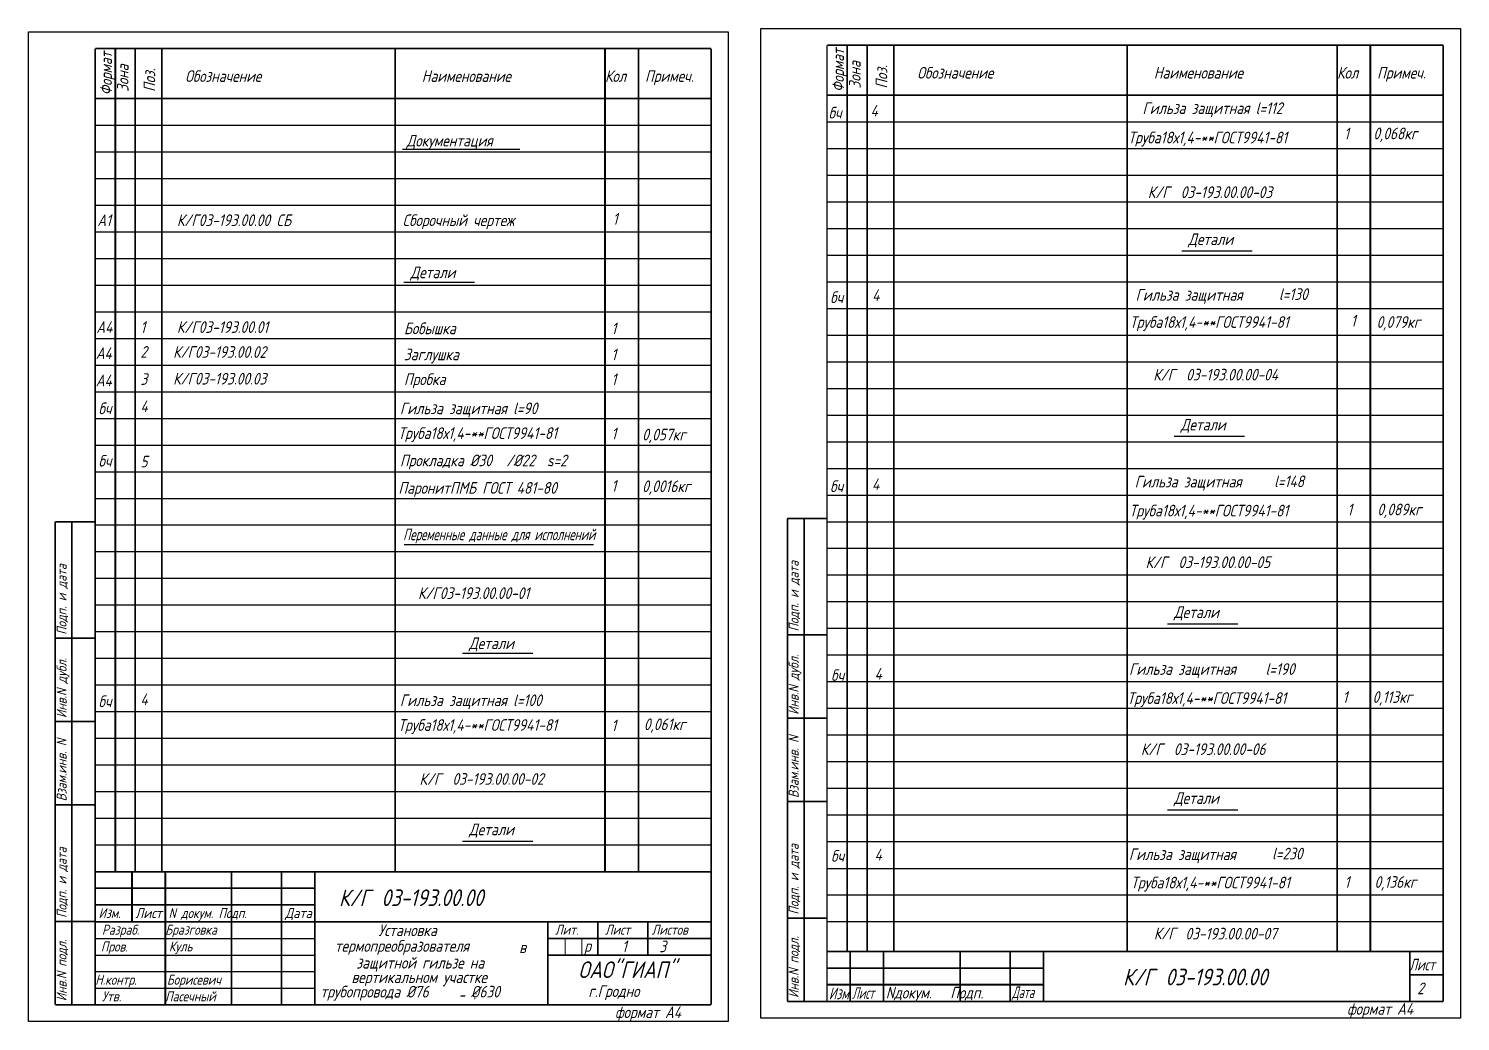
# Model space of a CAD drawing. Extents: x 647 to 2576, y 458 to 879.
# Drawn here: x 1260.5 to 1690.2, y 459 to 757 of the extents above; entities that cross this region are included whole.
import ezdxf
from ezdxf.enums import TextEntityAlignment as Align

# ---------------------------------------------------------------- set-up
doc = ezdxf.new("R2010")
doc.units = 0
doc.header["$LTSCALE"] = 0.5
doc.header["$MEASUREMENT"] = 0
doc.layers.get('0').update_dxf_attribs({"linetype": 'CONTINUOUS'})
doc.styles.add('ROMANC', font='romanc', dxfattribs={"width": 0.8, "oblique": 15, "height": 3.5})

msp = doc.modelspace()

# ---------------------------------------------------------------- linework, layer by layer
for p, q in [((1480.177, 756.981), (1690.177, 756.981)), ((1480.177, 459.981), (1480.177, 756.981)), ((1690.177, 756.981), (1690.177, 459.981)), ((1260.457, 458.981), (1260.457, 755.981)), ((1260.457, 755.981), (1470.457, 755.981)), ((1470.457, 755.981), (1470.457, 458.981)), ((1280.457, 727.981), (1465.309, 727.981)), ((1500.177, 728.981), (1685.029, 728.981)), ((1280.457, 719.981), (1465.309, 719.981)), ((1372.707, 720.811), (1407.867, 720.811)), ((1500.177, 720.981), (1685.029, 720.981)), ((1280.457, 711.981), (1465.309, 711.981)), ((1500.177, 712.981), (1685.029, 712.981)), ((1500.177, 704.981), (1685.029, 704.981)), ((1280.457, 703.981), (1465.309, 703.981)), ((1500.177, 696.981), (1685.029, 696.981)), ((1280.457, 695.981), (1465.309, 695.981)), ((1280.457, 687.981), (1465.309, 687.981)), ((1500.177, 688.981), (1685.029, 688.981)), ((1606.547, 690.261), (1627.687, 690.261)), ((1280.457, 679.981), (1465.309, 679.981)), ((1373.107, 680.901), (1394.247, 680.901)), ((1500.177, 680.981), (1685.029, 680.981)), ((1280.457, 671.981), (1465.309, 671.981)), ((1500.177, 672.981), (1685.029, 672.981)), ((1280.457, 663.981), (1465.309, 663.981)), ((1500.177, 664.981), (1685.029, 664.981)), ((1280.457, 655.981), (1465.309, 655.981)), ((1500.177, 656.981), (1685.029, 656.981)), ((1500.177, 648.981), (1685.029, 648.981)), ((1280.457, 647.981), (1465.309, 647.981)), ((1500.177, 640.981), (1685.029, 640.981)), ((1280.457, 639.981), (1465.309, 639.981)), ((1280.457, 631.981), (1370.457, 631.981)), ((1370.457, 631.981), (1465.309, 631.981)), ((1500.177, 632.981), (1685.029, 632.981)), ((1604.297, 634.601), (1625.437, 634.601)), ((1280.457, 623.981), (1465.309, 623.981)), ((1500.177, 624.981), (1685.029, 624.981)), ((1280.457, 615.981), (1465.309, 615.981)), ((1500.177, 616.981), (1685.029, 616.981)), ((1280.457, 607.981), (1465.309, 607.981)), ((1500.177, 608.981), (1685.029, 608.981)), ((1373.13, 602.13), (1430.01, 602.13)), ((1280.457, 599.981), (1465.309, 599.981)), ((1500.029, 600.981), (1685.029, 600.981)), ((1280.457, 591.981), (1465.309, 591.981)), ((1500.177, 592.981), (1685.029, 592.981)), ((1500.029, 584.981), (1685.029, 584.981)), ((1280.457, 583.981), (1465.309, 583.981)), ((1280.457, 575.981), (1465.309, 575.981)), ((1500.029, 576.981), (1685.029, 576.981)), ((1602.267, 578.311), (1623.407, 578.311)), ((1280.457, 567.981), (1465.309, 567.981)), ((1390.677, 569.551), (1411.817, 569.551)), ((1500.177, 568.981), (1685.029, 568.981)), ((1280.457, 559.981), (1465.309, 559.981)), ((1500.177, 560.981), (1685.029, 560.981)), ((1280.457, 551.981), (1465.309, 551.981)), ((1500.177, 552.981), (1590.137, 552.981)), ((1590.177, 552.981), (1685.029, 552.981)), ((1280.457, 543.981), (1465.309, 543.981)), ((1500.177, 544.981), (1685.029, 544.981)), ((1280.457, 535.981), (1465.309, 535.981)), ((1500.177, 536.981), (1685.029, 536.981)), ((1500.177, 528.981), (1589.95, 528.981)), ((1590.177, 528.981), (1685.029, 528.981)), ((1280.457, 527.981), (1465.309, 527.981)), ((1280.457, 519.981), (1465.309, 519.981)), ((1500.177, 520.981), (1685.029, 520.981)), ((1602.267, 522.511), (1623.407, 522.511)), ((1280.457, 511.981), (1465.309, 511.981)), ((1390.677, 513.101), (1411.817, 513.101)), ((1500.177, 512.981), (1685.029, 512.981)), ((1500.177, 504.90223), (1685.029, 504.90223)), ((1500.177, 496.981), (1685.029, 496.981)), ((1500.177, 488.981), (1685.029, 488.981)), ((1280.457, 483.90223), (1346.32437, 483.90223)), ((1280.457, 478.90223), (1346.32437, 478.90223)), ((1281.32437, 478.90223), (1346.32437, 478.90223)), ((1280.457, 473.90223), (1346.32437, 473.90223)), ((1280.457, 468.90223), (1346.32437, 468.90223)), ((1690.177, 459.981), (1480.177, 459.981)), ((1470.457, 458.981), (1260.457, 458.981))]:
    msp.add_line(p, q)
for points, const_width in [([(1500.029, 751.981), (1500.029, 464.981)], 0.3), ([(1500.177, 751.981), (1685.029, 751.981)], 0.5), ([(1500.177, 464.981), (1500.177, 751.981)], 0.3), ([(1506.177, 479.981), (1506.177, 751.981)], 0.5), ([(1512.177, 479.981), (1512.177, 751.981)], 0.5), ([(1520.177, 479.981), (1520.177, 751.981)], 0.5), ([(1590.177, 479.981), (1590.177, 751.981)], 0.5), ([(1653.177, 479.981), (1653.177, 751.981)], 0.5), ([(1663.177, 479.981), (1663.177, 751.981)], 0.55), ([(1685.029, 751.981), (1685.029, 464.981)], 0.5), ([(1280.457, 750.981), (1465.309, 750.981)], 0.5), ([(1280.457, 463.981), (1280.457, 750.981)], 0.5), ([(1286.457, 503.90223), (1286.457, 750.981)], 0.55), ([(1292.457, 503.90223), (1292.457, 750.981)], 0.5), ([(1300.457, 503.90223), (1300.457, 750.981)], 0.5), ([(1370.457, 503.90223), (1370.457, 750.981)], 0.5), ([(1433.457, 503.90223), (1433.457, 750.981)], 0.55), ([(1443.457, 503.90223), (1443.457, 750.981)], 0.5), ([(1465.309, 750.981), (1465.309, 463.981)], 0.55), ([(1280.457, 735.981), (1465.309, 735.981)], 0.5), ([(1500.177, 736.981), (1685.029, 736.981)], 0.5), ([(1488.177, 609.981), (1488.177, 464.981)], 0.5), ([(1500.177, 609.981), (1488.177, 609.981)], 0.5), ([(1493.177, 464.981), (1493.177, 609.981)], 0.5), ([(1268.457, 608.981), (1268.457, 463.981)], 0.5), ([(1280.457, 608.981), (1268.457, 608.981)], 0.5), ([(1273.457, 463.981), (1273.457, 608.981)], 0.5), ([(1280.457, 573.981), (1268.457, 573.981)], 0.5), ([(1500.177, 574.981), (1488.177, 574.981)], 0.5), ([(1500.177, 549.981), (1488.177, 549.981)], 0.5), ([(1280.457, 548.981), (1268.457, 548.981)], 0.5), ([(1500.177, 524.981), (1488.177, 524.981)], 0.5), ([(1280.457, 523.981), (1268.457, 523.981)], 0.5), ([(1280.457, 503.90223), (1465.309, 503.90223)], 0.5), ([(1291.46137, 503.90223), (1291.46137, 488.90223)], 0.55), ([(1301.46137, 503.90223), (1301.46137, 463.981)], 0.55), ([(1321.32437, 503.90223), (1321.32437, 463.981)], 0.5), ([(1336.32437, 503.90223), (1336.32437, 463.981)], 0.5), ([(1346.32437, 503.90223), (1346.32437, 463.981)], 0.5), ([(1280.457, 499.00006), (1346.32437, 499.00006)], 0.5), ([(1280.457, 494.00006), (1346.32437, 494.00006)], 0.5), ([(1500.177, 489.981), (1488.177, 489.981)], 0.5), ([(1280.457, 488.981), (1268.457, 488.981)], 0.5), ([(1280.457, 488.90223), (1346.32437, 488.90223)], 0.5), ([(1346.32437, 488.90223), (1465.309, 488.90223)], 0.5), ([(1416.32437, 488.90223), (1416.32437, 463.981)], 0.5), ([(1431.32437, 488.90223), (1431.32437, 478.90223)], 0.5), ([(1446.32437, 488.90223), (1446.32437, 478.90223)], 0.5), ([(1416.32437, 483.90223), (1465.309, 483.90223)], 0.5), ([(1421.457, 483.981), (1421.457, 478.90223)], 0.3), ([(1426.457, 483.981), (1426.457, 478.90223)], 0.3), ([(1416.32437, 478.90223), (1465.309, 478.90223)], 0.5), ([(1500.177, 479.981), (1685.029, 479.981)], 0.5), ([(1507.029, 479.981), (1507.029, 464.981)], 0.5), ([(1517.029, 479.981), (1517.029, 464.981)], 0.5), ([(1540.029, 479.981), (1540.029, 464.981)], 0.55), ([(1555.029, 479.981), (1555.029, 464.981)], 0.5), ([(1565.029, 479.981), (1565.029, 464.981)], 0.5), ([(1675.029, 479.981), (1675.029, 464.981)], 0.5), ([(1500.177, 474.981), (1565.029, 474.981)], 0.5), ([(1675.029, 472.981), (1685.029, 472.981)], 0.5), ([(1500.177, 469.981), (1565.029, 469.981)], 0.55), ([(1268.457, 463.981), (1465.309, 463.981)], 0.5), ([(1488.177, 464.981), (1685.029, 464.981)], 0.5), ([(1500.177, 464.981), (1560.029, 464.981)], 0.3)]:
    msp.add_lwpolyline(points, dxfattribs=dict(const_width=const_width))

# ---------------------------------------------------------------- texts
at = {"style": 'ROMANC', "oblique": 15, "width": 0.586466}
for p, p2 in [((1285.457, 736.981), (1285.457, 749.981)), ((1505.177, 737.981), (1505.177, 750.981))]:
    msp.add_text('Формат', height=3.5, rotation=90, dxfattribs=at).set_placement(p, p2, align=Align.FIT)
at = {"style": 'ROMANC', "oblique": 15, "width": 0.8}
for s, height, p in [('Зона', 3.5, (1290.457, 737.981)), ('Поз.', 3.5, (1298.457, 737.981)), ('Зона', 3.5, (1510.177, 738.981)), ('Поз.', 3.5, (1518.177, 738.981)), ('Подп. и дата', 3, (1491.56403, 576.03579)), ('Подп. и дата', 3, (1271.84403, 575.03579)), ('Инв.N дубл.', 3, (1271.84403, 550.03579)), ('Инв.N дубл.', 3, (1491.56403, 551.03579)), ('Взам.инв. N', 3, (1271.84403, 525.03579)), ('Взам.инв. N', 3, (1491.56403, 526.03579)), ('Подп. и дата', 3, (1271.84403, 490.03579)), ('Подп. и дата', 3, (1491.56403, 491.03579)), ('Инв.N подл.', 3, (1271.84403, 465.03579)), ('Инв.N подл.', 3, (1491.56403, 466.03579))]:
    msp.add_text(s, height=height, rotation=90, dxfattribs=at).set_placement(p)
at = {"style": 'ROMANC', "oblique": 15}
for s, height, width, p in [('Обозначение', 3.5, 0.8, (1307.457, 740.981)), ('Наименование', 3.5, 0.8, (1378.457, 740.981)), ('Кол', 3.5, 0.8, (1433.457, 740.981)), ('Примеч.', 3.5, 0.8, (1445.457, 740.981)), ('Обозначение', 3.5, 0.8, (1527.177, 741.981)), ('Наименование', 3.5, 0.8, (1598.177, 741.981)), ('Кол', 3.5, 0.8, (1653.177, 741.981)), ('Примеч.', 3.5, 0.8, (1665.177, 741.981)), ('Гильза защитная l=112', 3.5, 0.8, (1594.77, 731.36)), ('бч', 3.5, 0.8, (1500.55, 729.99)), ('4', 3.5, 0.8, (1513.137, 730.601)), ('1', 3.5, 0.8, (1655.27, 723.76)), (' 0,068кг', 3.5, 0.8, (1662.19, 723.76)), ('Документация ', 3.5, 0.8, (1373.887, 721.601)), ('Труба18х1,4-**ГОСТ9941-81', 3.5, 0.8, (1590.46, 722.55)), ('К/Г', 3.5, 0.8, (1596.36, 706.12)), ('03-193.00.00-03', 3.5, 0.8, (1606.24, 706.14)), ('А1', 3.5, 0.8, (1281.077, 697.721)), ('К/Г03-193.00.00 CБ', 3.5, 0.8, (1304.967, 697.721)), ('Сборочный чертеж', 3.5, 0.8, (1372.707, 697.721)), ('1', 3.5, 0.8, (1435.757, 698.121)), ('Детали', 3.5, 0.8, (1608.497, 692.011)), ('Детали', 3.5, 0.8, (1375.057, 682.071)), (' l=130', 3.5, 0.8, (1633.87, 675.53)), ('бч', 3.5, 0.8, (1501.03, 674.59)), ('4', 3.5, 0.8, (1513.617, 675.201)), ('Гильза защитная', 3.5, 0.8, (1592.71, 675.32)), ('Труба18х1,4-**ГОСТ9941-81', 3.5, 0.8, (1590.94, 667.15)), ('1', 3.5, 0.8, (1657.3, 667.59)), ('0,079кг', 3.5, 0.8, (1665.02, 667.15)), ('А4', 3.5, 0.8, (1280.777, 665.641)), ('1', 3.5, 0.8, (1294.007, 665.641)), ('К/Г03-193.00.01', 3.5, 0.8, (1304.967, 665.631)), ('Бобышка', 3.5, 0.8, (1373.107, 665.251)), ('1', 3.5, 0.8, (1435.367, 665.251)), ('А4', 3.5, 0.8, (1280.597, 657.811)), ('2', 3.5, 0.8, (1294.007, 658.211)), ('К/Г03-193.00.02', 3.5, 0.8, (1303.817, 658.161)), ('Заглушка', 3.5, 0.8, (1373.107, 657.431)), ('1', 3.5, 0.8, (1435.367, 657.431)), ('3', 3.5, 0.8, (1294.007, 650.031)), ('К/Г03-193.00.03', 3.5, 0.8, (1303.817, 650.141)), ('Пробка', 3.5, 0.8, (1373.107, 649.991)), ('1', 3.5, 0.8, (1435.367, 649.991)), ('К/Г', 3.5, 0.8, (1597.99, 651.34)), ('03-193.00.00-04', 3.5, 0.8, (1607.87, 651.36)), ('А4', 3.5, 0.8, (1280.597, 649.631)), ('бч', 3.5, 0.8, (1281.42, 641.24)), ('4', 3.5, 0.8, (1294.007, 641.851)), ('Гильза защитная l=90', 3.5, 0.8, (1371.9, 641.24)), ('Труба18х1,4-**ГОСТ9941-81', 3.5, 0.8, (1371.33, 633.8)), ('1', 3.5, 0.8, (1435.367, 633.681)), ('0,057кг', 3.5, 0.8, (1444.6, 633.38)), ('Детали', 3.5, 0.8, (1606.247, 636.351)), ('бч', 3.5, 0.8, (1281.42, 625.51)), ('5', 3.5, 0.8, (1294.007, 625.261)), ('Прокладка %%C30', 3.5, 0.8, (1371.92, 625.61)), ('/%%C22', 3.5, 0.8, (1403.82, 625.61)), ('s=2   ', 3.5, 0.8, (1416.02, 625.61)), ('ПаронитПМБ ГОСТ 481-80', 3.5, 0.8, (1371.44, 617.37)), ('1', 3.5, 0.8, (1435.367, 618.001)), ('0,0016кг', 3.5, 0.8, (1444.6, 617.86)), ('бч', 3.5, 0.8, (1501, 617.87)), ('4', 3.5, 0.8, (1513.587, 618.481)), ('Гильза защитная', 3.5, 0.8, (1592.43, 619.24)), ('l=148', 3.5, 0.8, (1634.26, 619.34)), ('Труба18х1,4-**ГОСТ9941-81', 3.5, 0.8, (1590.82, 610.55)), ('1', 3.5, 0.8, (1656.24, 610.89)), ('0,089кг', 3.5, 0.8, (1665.24, 610.89)), ('К/Г', 3.5, 0.8, (1595.68, 595.04)), ('03-193.00.00-05', 3.5, 0.8, (1605.56, 595.06)), ('К/Г03-193.00.00-01', 3.5, 0.8, (1377.33, 585.77)), ('Детали', 3.5, 0.8, (1604.217, 580.061)), ('Детали', 3.5, 0.8, (1392.627, 570.721)), ('бч', 3.5, 0.8, (1501.3, 561.18)), ('4', 3.5, 0.8, (1514.37, 561.59)), ('Гильза защитная', 3.5, 0.8, (1590.74, 562.99)), ('  l=190', 3.5, 0.8, (1627.98, 562.99)), ('бч', 3.5, 0.8, (1281.42, 553.31)), ('4', 3.5, 0.8, (1294.007, 553.921)), ('Гильза защитная l=100', 3.5, 0.8, (1371.9, 553.63)), ('Труба18х1,4-**ГОСТ9941-81', 3.5, 0.8, (1590.19, 554.27)), ('1', 3.5, 0.8, (1654.82, 554.58)), ('0,113кг', 3.5, 0.8, (1663.82, 554.58)), ('Труба18х1,4-**ГОСТ9941-81', 3.5, 0.8, (1371.33, 546.19)), ('1', 3.5, 0.8, (1435.367, 546.071)), ('0,061кг', 3.5, 0.8, (1445.11, 546.41)), ('К/Г', 3.5, 0.8, (1594.29, 538.92)), ('03-193.00.00-06', 3.5, 0.8, (1604.17, 538.94)), ('К/Г', 3.5, 0.8, (1377.75, 529.97)), ('03-193.00.00-02', 3.5, 0.8, (1387.63, 529.99)), ('Детали', 3.5, 0.8, (1604.217, 524.261)), ('Детали', 3.5, 0.8, (1392.627, 514.851)), ('бч', 3.5, 0.8, (1501.3, 506.9)), ('4', 3.5, 0.8, (1514.37, 507.31)), ('Гильза защитная', 3.5, 0.8, (1590.7, 507.4)), ('  l=230', 3.5, 0.8, (1629.94, 507.6)), ('К/Г', 5, 0.8, (1353.6, 493.56)), ('03-193.00.00', 5, 0.8, (1366.34, 493.6)), ('Труба18х1,4-**ГОСТ9941-81', 3.5, 0.8, (1591.28, 498.9)), ('1', 3.5, 0.8, (1655.4, 499.06)), ('0,136кг', 3.5, 0.8, (1664.4, 499.06)), ('Изм.', 3, 0.8, (1281.457, 489.981)), ('N докум. Подп.', 3, 0.8, (1302.457, 489.981)), ('Разраб.', 3, 0.8, (1282.457, 484.981)), ('Бразговка', 3, 0.8, (1301.457, 484.981)), ('Установка', 3.5, 0.8, (1365.42, 484.57)), ('Лит.', 3, 0.8, (1418.457, 484.981)), ('Лист', 3, 0.8, (1433.457, 484.981)), ('Листов', 3, 0.8, (1447.457, 484.981)), ('К/Г', 3.5, 0.8, (1598.19, 483.62)), ('03-193.00.00-07', 3.5, 0.8, (1607.64, 483.55)), ('Пров.', 3, 0.8, (1282.143, 479.94)), ('Куль', 3, 0.8, (1302.579, 479.981)), (' термопреобразователя', 3.5, 0.8, (1350.5, 479.88)), ('в', 3.5, 0.8, (1407.69, 479.48)), ('р', 3.5, 0.8, (1427.197, 479.881)), ('1', 3.5, 0.8, (1438.514, 479.715)), ('3', 3.5, 0.8, (1449.74, 479.73)), ('защитной гильзе на', 3.5, 0.8, (1358.8, 474.82)), ('ОАО"ГИАП"', 5, 0.8, (1425.457, 471.981)), ('Лист', 3.5, 0.7, (1674.84, 474.29)), ('Н.контр.', 3, 0.8, (1280.457, 469.981)), ('Борисевич', 3, 0.8, (1301.949, 469.981)), ('вертикальном участке', 3.5, 0.8, (1357.35, 470.49)), ('К/Г', 5, 0.8, (1588.92, 469.76)), ('03-193.00.00', 5, 0.8, (1601.66, 469.8)), ('трубопровода %%c76', 3.5, 0.8, (1348, 466.14)), ('%%c630', 3.5, 0.8, (1393.2, 466.14)), ('г.Гродно', 3.5, 0.8, (1428.457, 466.297)), ('Изм', 3.5, 0.7, (1500.64, 465.61)), ('Лист', 3.5, 0.6, (1507.61, 465.73)), ('Nдокум.   Подп.', 3.5, 0.8, (1517.72, 465.85)), ('Дата', 3.5, 0.6, (1555.61, 465.97)), ('2', 3.5, 0.8, (1677.242, 467.135)), ('Утв.', 3, 0.8, (1282.457, 464.981)), ('Пасечный', 3, 0.8, (1301.457, 464.981)), ('-', 3.5, 0.8, (1389.44, 465.2)), (':', 3.5, 0.8, (1393.73, 465.18)), ('формат А4', 3.5, 0.8, (1656.177, 460.981)), ('формат А4', 3.5, 0.8, (1436.457, 459.981))]:
    msp.add_text(s, height=height, dxfattribs=dict(at, width=width)).set_placement(p)
for s, height, width, p, p2 in [('Переменные данные для исполнений', 3.5, 0.556013, (1372.86, 603.4), (1430.5, 603.4)), ('Лист', 3, 0.622222, (1292.457, 489.981), (1300.457, 489.981)), ('Дата', 3, 0.602151, (1337.457, 489.981), (1345.457, 489.981))]:
    msp.add_text(s, height=height, dxfattribs=dict(at, width=width)).set_placement(p, p2, align=Align.FIT)

doc.saveas('drawing.dxf')
